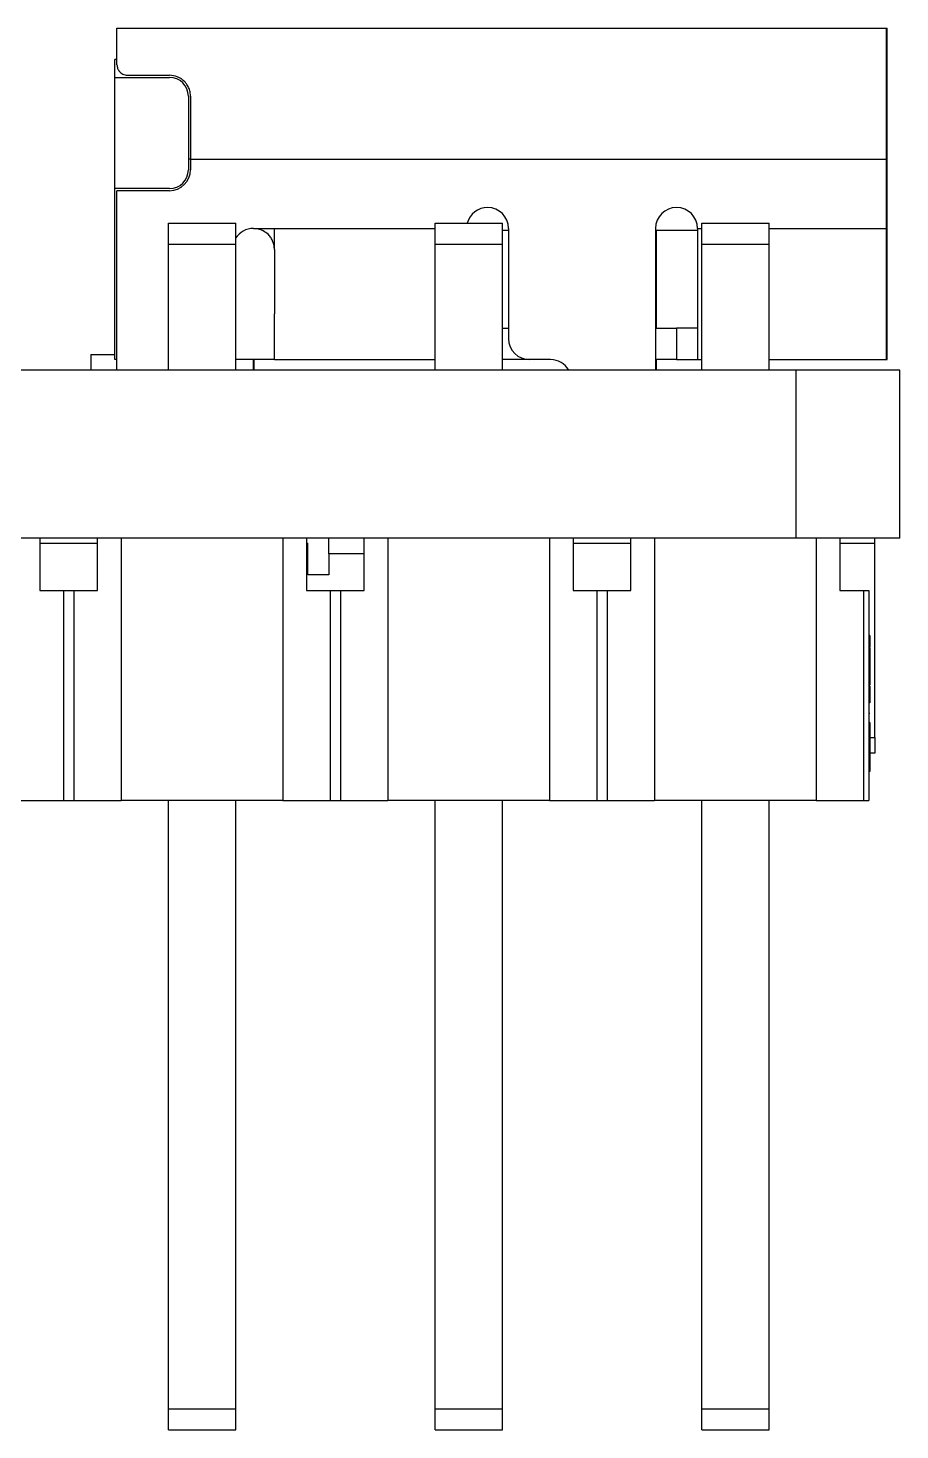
# Model space of a CAD drawing. Header units: millimetres. Extents: x 0 to 297, y 0 to 210.
# Drawn here: x 124.99 to 137.44, y 49.08 to 69.12 of the extents above; entities that cross this region are included whole.
import ezdxf

# ---------------------------------------------------------------- set-up
doc = ezdxf.new("R2010")
doc.units = ezdxf.units.MM

msp = doc.modelspace()

# ---------------------------------------------------------------- linework, layer by layer
at = {"color": 7, "linetype": 'Continuous', "lineweight": 25}
for p, q in [((126.256, 69.122), (137.251, 69.122)), ((126.256, 68.597), (126.256, 69.122)), ((137.251, 67.247), (137.251, 69.122)), ((137.251, 69.122), (137.262, 69.122)), ((137.262, 67.247), (137.262, 69.122)), ((126.256, 68.672), (126.226, 68.672)), ((126.226, 68.417), (126.226, 68.672)), ((126.226, 66.827), (126.226, 68.417)), ((126.226, 68.417), (127.006, 68.417)), ((126.406, 68.447), (127.006, 68.447)), ((127.276, 68.147), (127.276, 67.097)), ((127.306, 68.147), (127.306, 67.247)), ((127.306, 67.247), (127.306, 67.097)), ((127.306, 67.247), (137.251, 67.247)), ((137.251, 66.257), (137.251, 67.247)), ((137.262, 66.257), (137.262, 67.247)), ((127.006, 66.827), (126.226, 66.827)), ((126.226, 64.382), (126.226, 66.827)), ((126.256, 64.232), (126.256, 66.797)), ((127.006, 66.797), (126.256, 66.797)), ((126.992, 66.332), (127.952, 66.332)), ((126.992, 66.032), (126.992, 66.332)), ((127.952, 66.032), (127.952, 66.332)), ((128.506, 65.957), (128.506, 66.257)), ((130.802, 66.032), (130.802, 66.332)), ((130.802, 66.332), (131.762, 66.332)), ((131.762, 66.032), (131.762, 66.332)), ((131.851, 66.227), (131.762, 66.227)), ((131.851, 66.257), (131.851, 64.682)), ((133.951, 66.257), (133.951, 64.232)), ((134.551, 66.227), (133.951, 66.227)), ((133.962, 66.227), (133.962, 64.832)), ((134.551, 66.257), (134.551, 64.382)), ((134.612, 66.032), (134.612, 66.332)), ((134.612, 66.332), (135.572, 66.332)), ((135.572, 66.032), (135.572, 66.332)), ((137.251, 64.382), (137.251, 66.257)), ((137.262, 64.382), (137.262, 66.257)), ((126.992, 66.032), (127.952, 66.032)), ((126.992, 64.232), (126.992, 66.032)), ((127.952, 64.232), (127.952, 66.032)), ((128.506, 65.957), (128.506, 65.038)), ((130.802, 66.032), (131.762, 66.032)), ((130.802, 64.232), (130.802, 66.032)), ((131.762, 64.232), (131.762, 66.032)), ((134.612, 66.032), (135.572, 66.032)), ((134.612, 64.232), (134.612, 66.032)), ((135.572, 64.232), (135.572, 66.032)), ((128.506, 64.382), (128.506, 65.038)), ((131.762, 64.832), (131.851, 64.832)), ((133.951, 64.832), (134.251, 64.832)), ((134.251, 64.832), (134.251, 64.382)), ((134.551, 64.832), (134.251, 64.832)), ((125.881, 64.457), (125.881, 64.232)), ((125.881, 64.457), (126.226, 64.457)), ((126.256, 64.382), (126.226, 64.382)), ((128.506, 64.382), (127.952, 64.382)), ((128.206, 64.232), (128.206, 64.382)), ((128.217, 64.232), (128.217, 64.382)), ((128.506, 64.382), (130.802, 64.382)), ((132.151, 64.382), (131.762, 64.382)), ((132.451, 64.382), (132.151, 64.382)), ((134.251, 64.382), (133.951, 64.382)), ((133.962, 64.382), (133.962, 64.232)), ((134.251, 64.382), (134.551, 64.382)), ((134.551, 64.382), (134.612, 64.382)), ((135.572, 64.382), (137.251, 64.382)), ((137.251, 64.382), (137.262, 64.382)), ((135.962, 64.232), (35.462, 64.232)), ((135.962, 61.832), (135.962, 64.232)), ((137.443, 64.232), (135.962, 64.232)), ((137.443, 61.832), (137.443, 64.232)), ((135.962, 61.832), (35.462, 61.832)), ((125.154, 61.832), (125.154, 61.082)), ((125.154, 61.757), (125.979, 61.757)), ((125.979, 61.082), (125.979, 61.832)), ((126.317, 61.832), (126.317, 58.082)), ((128.627, 61.832), (128.627, 58.082)), ((128.964, 61.832), (128.964, 61.082)), ((128.964, 61.757), (128.985, 61.757)), ((128.985, 61.307), (128.985, 61.757)), ((129.285, 61.607), (129.285, 61.832)), ((129.789, 61.082), (129.789, 61.832)), ((130.127, 61.832), (130.127, 58.082)), ((132.437, 61.832), (132.437, 58.082)), ((132.774, 61.832), (132.774, 61.082)), ((132.774, 61.757), (133.599, 61.757)), ((133.599, 61.082), (133.599, 61.832)), ((133.937, 61.832), (133.937, 58.082)), ((137.443, 61.832), (135.962, 61.832)), ((136.247, 61.832), (136.247, 58.082)), ((136.584, 61.832), (136.584, 61.082)), ((136.584, 61.757), (137.085, 61.757)), ((137.085, 61.757), (137.085, 61.832)), ((137.085, 58.982), (137.085, 61.757)), ((129.789, 61.607), (129.285, 61.607)), ((129.285, 61.607), (129.285, 61.307)), ((129.285, 61.307), (128.985, 61.307)), ((125.154, 61.082), (125.492, 61.082)), ((125.492, 61.082), (125.492, 58.082)), ((125.492, 61.082), (125.642, 61.082)), ((125.642, 61.082), (125.642, 58.082)), ((125.642, 61.082), (125.979, 61.082)), ((128.964, 61.082), (129.302, 61.082)), ((129.302, 61.082), (129.302, 58.082)), ((129.302, 61.082), (129.452, 61.082)), ((129.452, 61.082), (129.452, 58.082)), ((129.452, 61.082), (129.789, 61.082)), ((132.774, 61.082), (133.112, 61.082)), ((133.112, 61.082), (133.112, 58.082)), ((133.112, 61.082), (133.262, 61.082)), ((133.262, 61.082), (133.262, 58.082)), ((133.262, 61.082), (133.599, 61.082)), ((136.584, 61.082), (136.922, 61.082)), ((136.922, 61.082), (136.922, 58.082)), ((136.922, 61.082), (136.997, 61.082)), ((136.997, 61.082), (136.997, 58.082)), ((137.012, 60.438), (136.997, 60.438)), ((137.012, 60.368), (136.997, 60.368)), ((137.012, 60.343), (136.997, 60.343)), ((137.012, 60.438), (137.012, 60.368)), ((137.012, 60.368), (137.012, 60.343)), ((137.012, 60.343), (137.012, 60.273)), ((137.012, 60.273), (136.997, 60.273)), ((137.012, 60.263), (136.997, 60.263)), ((137.012, 60.235), (136.997, 60.235)), ((137.012, 60.208), (136.997, 60.208)), ((137.012, 60.139), (136.997, 60.139)), ((137.012, 60.235), (137.012, 60.214)), ((137.012, 60.208), (137.012, 60.139)), ((137.012, 60.139), (137.012, 60.113)), ((137.012, 60.113), (136.997, 60.113)), ((137.012, 60.044), (136.997, 60.044)), ((137.012, 60.034), (136.997, 60.034)), ((137.012, 60.006), (136.997, 60.006)), ((137.012, 59.937), (136.997, 59.937)), ((137.012, 60.113), (137.012, 60.044)), ((137.012, 60.044), (137.012, 60.038)), ((137.012, 59.937), (137.012, 59.884)), ((137.012, 59.884), (136.997, 59.884)), ((137.012, 59.856), (136.997, 59.856)), ((137.012, 59.85), (136.997, 59.85)), ((137.012, 59.846), (136.997, 59.846)), ((137.012, 59.751), (136.997, 59.751)), ((137.012, 59.745), (136.997, 59.745)), ((137.012, 59.73), (136.997, 59.73)), ((137.012, 59.73), (136.997, 59.73)), ((137.012, 59.884), (137.012, 59.856)), ((137.012, 59.856), (137.012, 59.85)), ((137.012, 59.85), (137.012, 59.846)), ((137.012, 59.846), (137.012, 59.751)), ((137.012, 59.749), (137.012, 59.745)), ((137.012, 59.715), (136.997, 59.715)), ((137.012, 59.671), (136.997, 59.671)), ((137.012, 59.604), (136.997, 59.604)), ((137.012, 59.578), (136.997, 59.578)), ((137.012, 59.572), (136.997, 59.572)), ((137.012, 59.57), (136.997, 59.57)), ((137.012, 59.66), (137.012, 59.652)), ((137.012, 59.595), (137.012, 59.594)), ((137.012, 59.572), (137.012, 59.57)), ((137.012, 59.57), (137.012, 59.497)), ((137.012, 59.497), (136.997, 59.497)), ((137.012, 59.474), (136.997, 59.474)), ((137.012, 59.324), (136.997, 59.324)), ((137.012, 59.497), (137.012, 59.474)), ((137.012, 59.195), (136.997, 59.195)), ((137.012, 59.125), (136.997, 59.125)), ((137.012, 58.948), (136.997, 58.948)), ((137.085, 58.982), (137.085, 58.757)), ((137.012, 58.792), (136.997, 58.792)), ((137.012, 58.734), (136.997, 58.734)), ((137.085, 58.757), (137.012, 58.757)), ((137.012, 58.704), (136.997, 58.704)), ((137.012, 58.555), (136.997, 58.555)), ((137.012, 58.494), (136.997, 58.494)), ((124.817, 58.082), (125.492, 58.082)), ((125.492, 58.082), (125.642, 58.082)), ((125.642, 58.082), (126.317, 58.082)), ((128.627, 58.082), (126.317, 58.082)), ((126.992, 49.382), (126.992, 58.082)), ((127.952, 49.382), (127.952, 58.082)), ((128.627, 58.082), (129.302, 58.082)), ((129.302, 58.082), (129.452, 58.082)), ((129.452, 58.082), (130.127, 58.082)), ((132.437, 58.082), (130.127, 58.082)), ((130.802, 49.382), (130.802, 58.082)), ((131.762, 49.382), (131.762, 58.082)), ((132.437, 58.082), (133.112, 58.082)), ((133.112, 58.082), (133.262, 58.082)), ((133.262, 58.082), (133.937, 58.082)), ((136.247, 58.082), (133.937, 58.082)), ((134.612, 49.382), (134.612, 58.082)), ((135.572, 49.382), (135.572, 58.082)), ((136.247, 58.082), (136.922, 58.082)), ((136.922, 58.082), (136.997, 58.082)), ((126.992, 49.382), (127.952, 49.382)), ((126.992, 49.082), (126.992, 49.382)), ((127.952, 49.082), (127.952, 49.382)), ((130.802, 49.382), (131.762, 49.382)), ((130.802, 49.082), (130.802, 49.382)), ((131.762, 49.082), (131.762, 49.382)), ((134.612, 49.382), (135.572, 49.382)), ((134.612, 49.082), (134.612, 49.382)), ((135.572, 49.082), (135.572, 49.382)), ((126.992, 49.082), (127.952, 49.082)), ((130.802, 49.082), (131.762, 49.082)), ((134.612, 49.082), (135.572, 49.082))]:
    msp.add_line(p, q, dxfattribs=at)
at = {"color": 8, "linetype": 'Continuous', "lineweight": 25}
for p, q in [((127.306, 67.247), (127.276, 67.247)), ((137.251, 67.247), (137.262, 67.247)), ((128.206, 66.257), (130.802, 66.257)), ((134.551, 66.257), (134.612, 66.257)), ((135.572, 66.257), (137.251, 66.257)), ((137.251, 66.257), (137.262, 66.257)), ((137.012, 58.982), (137.085, 58.982))]:
    msp.add_line(p, q, dxfattribs=at)
at = {"color": 7, "linetype": 'Continuous', "lineweight": 25}
for centre, radius, start, end in [((127.006, 68.147), 0.27, 0, 90), ((127.006, 67.097), 0.27, 270, 0), ((127.006, 67.097), 0.3, 270, 0), ((131.551, 66.257), 0.3, 90, 165.5375), ((131.551, 66.257), 0.3, 0, 90), ((134.251, 66.257), 0.3, 90, 180), ((134.251, 66.257), 0.3, 0, 90), ((128.206, 65.957), 0.3, 90, 147.9529), ((132.151, 64.682), 0.3, 180, 270), ((132.451, 64.082), 0.3, 30, 90)]:
    msp.add_arc(centre, radius, start, end, dxfattribs=at)
for points, knots in [([(126.256, 68.597), (126.258, 68.58), (126.261, 68.547), (126.288, 68.499), (126.329, 68.466), (126.371, 68.45), (126.395, 68.448), (126.406, 68.447)], [0, 0, 0, 0, 0.260294, 0.499448, 0.75035, 0.877659, 1, 1, 1, 1]), ([(127.306, 68.147), (127.305, 68.162), (127.304, 68.2), (127.288, 68.257), (127.26, 68.31), (127.212, 68.371), (127.131, 68.432), (127.045, 68.442), (127.006, 68.447)], [0, 0, 0, 0, 0.102159, 0.25081, 0.393742, 0.500291, 0.775595, 1, 1, 1, 1]), ([(128.506, 65.957), (128.505, 65.976), (128.503, 66.014), (128.486, 66.069), (128.459, 66.123), (128.414, 66.177), (128.334, 66.239), (128.255, 66.25), (128.206, 66.257)], [0, 0, 0, 0, 0.120391, 0.243975, 0.370883, 0.501234, 0.692391, 1, 1, 1, 1])]:
    msp.add_open_spline(points, degree=3, knots=knots, dxfattribs=at)
for points in [[(137.012, 60.263), (137.012, 60.263), (137.012, 60.254), (137.012, 60.235)], [(137.012, 60.034), (137.012, 60.034), (137.012, 60.024), (137.012, 60.006)], [(137.012, 60.006), (137.012, 59.988), (137.012, 59.964), (137.012, 59.937)], [(137.012, 59.745), (137.012, 59.735), (137.012, 59.73), (137.012, 59.73)], [(137.012, 59.715), (137.012, 59.703), (137.012, 59.689), (137.012, 59.671)], [(137.012, 59.671), (137.012, 59.644), (137.012, 59.622), (137.012, 59.604)], [(137.012, 59.604), (137.012, 59.587), (137.012, 59.578), (137.012, 59.578)], [(137.012, 59.195), (137.012, 59.181), (137.012, 59.156), (137.012, 59.125)], [(137.012, 59.125), (137.012, 59.075), (137.012, 59.013), (137.012, 58.948)], [(137.012, 58.948), (137.012, 58.891), (137.012, 58.837), (137.012, 58.792)], [(137.012, 58.792), (137.012, 58.769), (137.012, 58.751), (137.012, 58.734)], [(137.012, 58.734), (137.012, 58.724), (137.012, 58.715), (137.012, 58.704)], [(137.012, 58.704), (137.012, 58.648), (137.012, 58.595), (137.012, 58.555)], [(137.012, 58.555), (137.012, 58.516), (137.012, 58.494), (137.012, 58.494)]]:
    msp.add_open_spline(points, degree=3, dxfattribs=at)

doc.saveas('drawing.dxf')
